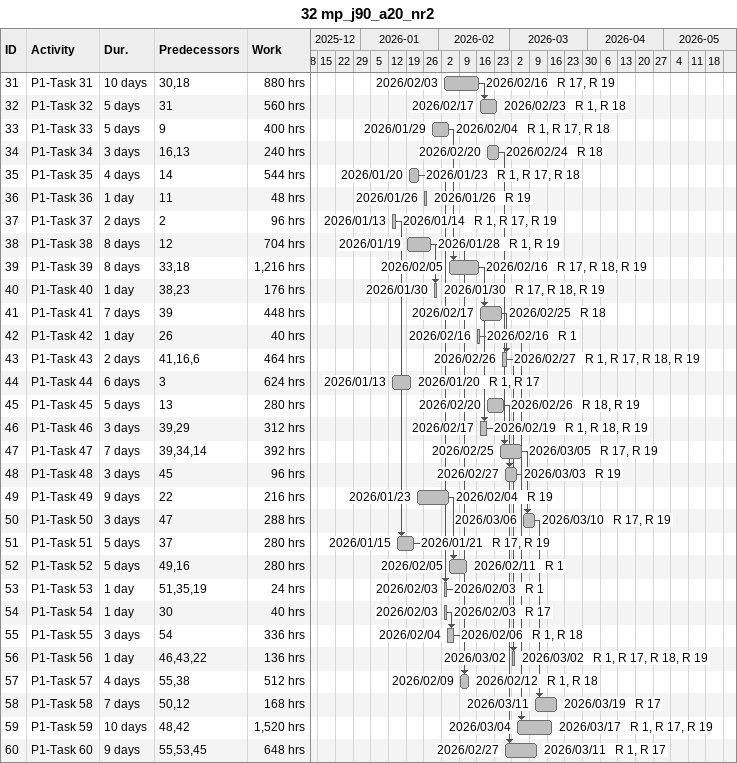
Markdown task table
32 mp_j90_a20_nr2

| ID | Task | Duration | Start | Finish | Predecessors | Resources | Work (h) |
|---|---|---|---|---|---|---|---|
| 31 | P1-Task 31 | 10d | 2026-02-03 | 2026-02-16 | 30, 18 | R 17, R 19 | 880 |
| 32 | P1-Task 32 | 5d | 2026-02-17 | 2026-02-23 | 31 | R 1, R 18 | 560 |
| 33 | P1-Task 33 | 5d | 2026-01-29 | 2026-02-04 | 9 | R 1, R 17, R 18 | 400 |
| 34 | P1-Task 34 | 3d | 2026-02-20 | 2026-02-24 | 16, 13 | R 18 | 240 |
| 35 | P1-Task 35 | 4d | 2026-01-20 | 2026-01-23 | 14 | R 1, R 17, R 18 | 544 |
| 36 | P1-Task 36 | 1d | 2026-01-26 | 2026-01-26 | 11 | R 19 | 48 |
| 37 | P1-Task 37 | 2d | 2026-01-13 | 2026-01-14 | 2 | R 1, R 17, R 19 | 96 |
| 38 | P1-Task 38 | 8d | 2026-01-19 | 2026-01-28 | 12 | R 1, R 19 | 704 |
| 39 | P1-Task 39 | 8d | 2026-02-05 | 2026-02-16 | 33, 18 | R 17, R 18, R 19 | 1216 |
| 40 | P1-Task 40 | 1d | 2026-01-30 | 2026-01-30 | 38, 23 | R 17, R 18, R 19 | 176 |
| 41 | P1-Task 41 | 7d | 2026-02-17 | 2026-02-25 | 39 | R 18 | 448 |
| 42 | P1-Task 42 | 1d | 2026-02-16 | 2026-02-16 | 26 | R 1 | 40 |
| 43 | P1-Task 43 | 2d | 2026-02-26 | 2026-02-27 | 41, 16, 6 | R 1, R 17, R 18, R 19 | 464 |
| 44 | P1-Task 44 | 6d | 2026-01-13 | 2026-01-20 | 3 | R 1, R 17 | 624 |
| 45 | P1-Task 45 | 5d | 2026-02-20 | 2026-02-26 | 13 | R 18, R 19 | 280 |
| 46 | P1-Task 46 | 3d | 2026-02-17 | 2026-02-19 | 39, 29 | R 1, R 18, R 19 | 312 |
| 47 | P1-Task 47 | 7d | 2026-02-25 | 2026-03-05 | 39, 34, 14 | R 17, R 19 | 392 |
| 48 | P1-Task 48 | 3d | 2026-02-27 | 2026-03-03 | 45 | R 19 | 96 |
| 49 | P1-Task 49 | 9d | 2026-01-23 | 2026-02-04 | 22 | R 19 | 216 |
| 50 | P1-Task 50 | 3d | 2026-03-06 | 2026-03-10 | 47 | R 17, R 19 | 288 |
| 51 | P1-Task 51 | 5d | 2026-01-15 | 2026-01-21 | 37 | R 17, R 19 | 280 |
| 52 | P1-Task 52 | 5d | 2026-02-05 | 2026-02-11 | 49, 16 | R 1 | 280 |
| 53 | P1-Task 53 | 1d | 2026-02-03 | 2026-02-03 | 51, 35, 19 | R 1 | 24 |
| 54 | P1-Task 54 | 1d | 2026-02-03 | 2026-02-03 | 30 | R 17 | 40 |
| 55 | P1-Task 55 | 3d | 2026-02-04 | 2026-02-06 | 54 | R 1, R 18 | 336 |
| 56 | P1-Task 56 | 1d | 2026-03-02 | 2026-03-02 | 46, 43, 22 | R 1, R 17, R 18, R 19 | 136 |
| 57 | P1-Task 57 | 4d | 2026-02-09 | 2026-02-12 | 55, 38 | R 1, R 18 | 512 |
| 58 | P1-Task 58 | 7d | 2026-03-11 | 2026-03-19 | 50, 12 | R 17 | 168 |
| 59 | P1-Task 59 | 10d | 2026-03-04 | 2026-03-17 | 48, 42 | R 1, R 17, R 19 | 1520 |
| 60 | P1-Task 60 | 9d | 2026-02-27 | 2026-03-11 | 55, 53, 45 | R 1, R 17 | 648 |
